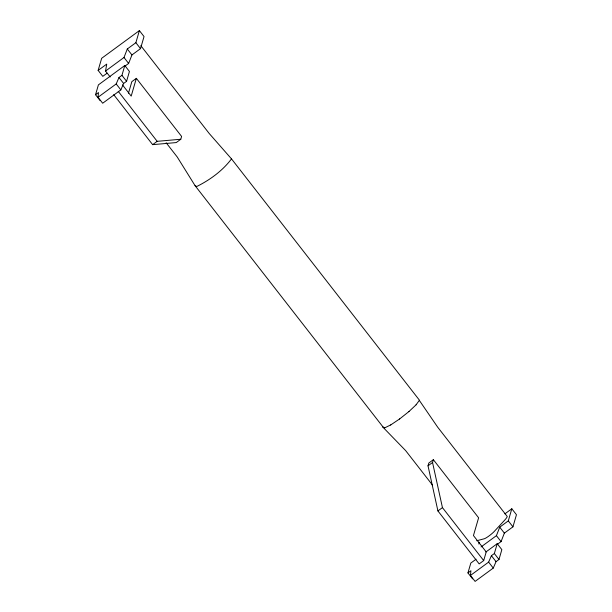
<?xml version="1.0" encoding="UTF-8"?>
<svg xmlns="http://www.w3.org/2000/svg" width="612" height="612" viewBox="0 0 612 612"><rect width="100%" height="100%" fill="white"/><g stroke="black" fill="none" stroke-linecap="round" stroke-linejoin="round"><path stroke-width="0.92" d="M95.541 94.722L98.402 84.877L124.794 65.507L129.438 71.466L126.577 81.304L123.616 83.477L120.839 89.895L102.678 103.229L98.035 97.27L98.486 92.557L95.541 94.722L100.184 100.682M485.897 551.993L497.212 543.693L501.848 549.645L498.987 559.49L496.041 561.655L493.264 568.074L475.103 581.4L470.46 575.441L470.911 570.736L467.951 572.909L472.594 578.868M110.183 76.982L105.547 71.03L106.725 64.099L98.142 70.395L102.785 76.355L107.077 73.203M478.852 544.007L479.15 542.27M98.142 70.395L101.661 58.293L139.391 30.6L144.034 36.559L140.515 48.654L131.94 54.95L128.635 63.441L124.794 66.264M98.035 97.27L116.196 83.936L118.98 77.517L121.941 75.345L124.794 65.507M105.547 71.03L123.999 57.482L127.296 48.991L135.879 42.695L139.391 30.6M128.474 93.208L131.832 81.664L136.361 78.336L181.603 136.438L180.785 139.253L176.256 142.573L152.648 144.654L113.717 94.669M136.361 78.336L131.197 96.099L122.499 84.923M428.017 465.831L428.836 463.016L433.365 459.688L478.615 517.79L473.451 535.546L486.211 551.932L483.702 560.584L479.173 563.904L437.917 510.936L428.017 465.831L432.546 462.504L433.365 459.688M467.951 572.909L470.812 563.063L476.09 559.192M470.46 575.441L488.621 562.114L491.405 555.696L494.351 553.531L497.212 543.693M481.047 546.944L496.424 535.653L499.729 527.169L508.304 520.873L511.816 508.771L516.459 514.73L512.94 526.833L504.364 533.129L501.067 541.612L497.219 544.435M140.806 45.655L209.243 133.531L231.504 158.891C222.569 170.763 209.97 179.936 196.727 186.515L195.06 185.65L177.25 157.016L166.135 142.749M416.084 404.784L419.457 400.217L231.504 158.891M408.847 411.631L416.244 404.67M399.529 419.029L409.007 411.509M152.648 144.654L157.177 141.326L180.785 139.253M437.917 510.936L442.445 507.616L432.546 462.504M504.885 513.858L511.816 508.771M390.624 425.003L399.69 418.906M390.785 424.889L384.512 427.956L382.844 427.092L405.641 450.6L432.554 485.155M476.687 540.763L484.222 538.782A7.344 1.056 -37.9 0 0 489.019 535.936A7.344 1.056 -37.9 0 0 494.312 531.377L504.464 520.376A20.227 2.907 -37.9 0 0 507.249 516.497L437.641 427.115L419.297 400.34M384.68 427.834L383.013 426.969L195.06 185.65M135.879 42.695L140.515 48.654M508.304 520.873L512.94 526.833M127.296 48.991L131.94 54.95M499.729 527.169L504.364 533.129M123.999 57.482L128.635 63.441M496.424 535.653L501.067 541.612M121.941 75.345L126.577 81.304M494.351 553.531L498.987 559.49M118.98 77.517L123.616 83.477M491.405 555.696L496.041 561.655M116.196 83.936L120.839 89.895M488.621 562.114L493.264 568.074M118.246 91.349L157.177 141.326M442.445 507.616L483.702 560.584"/></g></svg>
